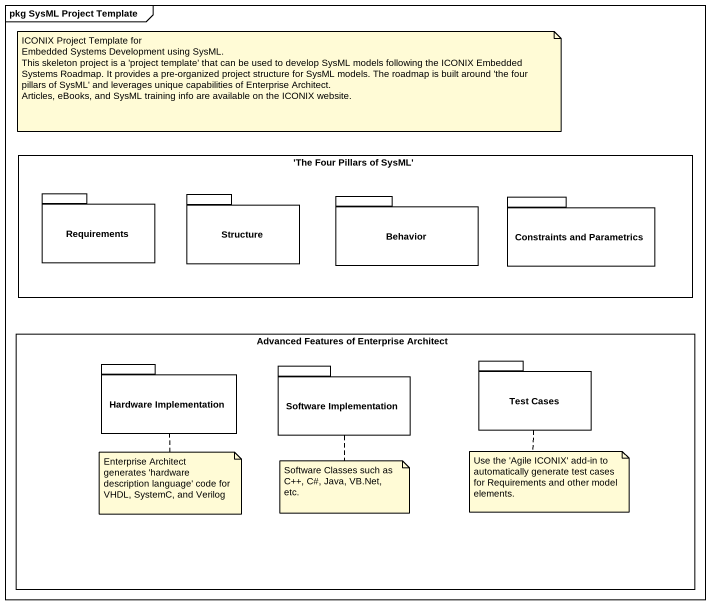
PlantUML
@startuml
mainframe pkg SysML Project Template
rectangle "'The Four Pillars of SysML'" as The_Four_Pillars_of_SysML {
  package Requirements {
  }
  package Structure {
  }
  package Behavior {
  }
  package "Constraints and Parametrics" as Constraints_and_Parametrics {
  }
}
rectangle "Advanced Features of Enterprise Architect" as Advanced_Features_of {
  package "Hardware Implementation" as Hardware_Implementation {
  }
  package "Software Implementation" as Software_Implementation {
  }
  package "Test Cases" as Test_Cases {
  }
}
note as N1
  ICONIX Project Template for
  Embedded Systems Development using SysML.
  This skeleton project is a 'project template' that can be used to develop SysML models following the ICONIX Embedded Systems Roadmap. It provides a pre-organized project structure for SysML models. The roadmap is built around 'the four pillars of SysML' and leverages unique capabilities of Enterprise Architect.
  Articles, eBooks, and SysML training info are available on the ICONIX website.
end note
note bottom of Hardware_Implementation : Enterprise Architect generates 'hardware description language' code for VHDL, SystemC, and Verilog
note bottom of Software_Implementation : Software Classes such as C++, C#, Java, VB.Net, etc.
note bottom of Test_Cases : Use the 'Agile ICONIX' add-in to automatically generate test cases for Requirements and other model elements.
@enduml
